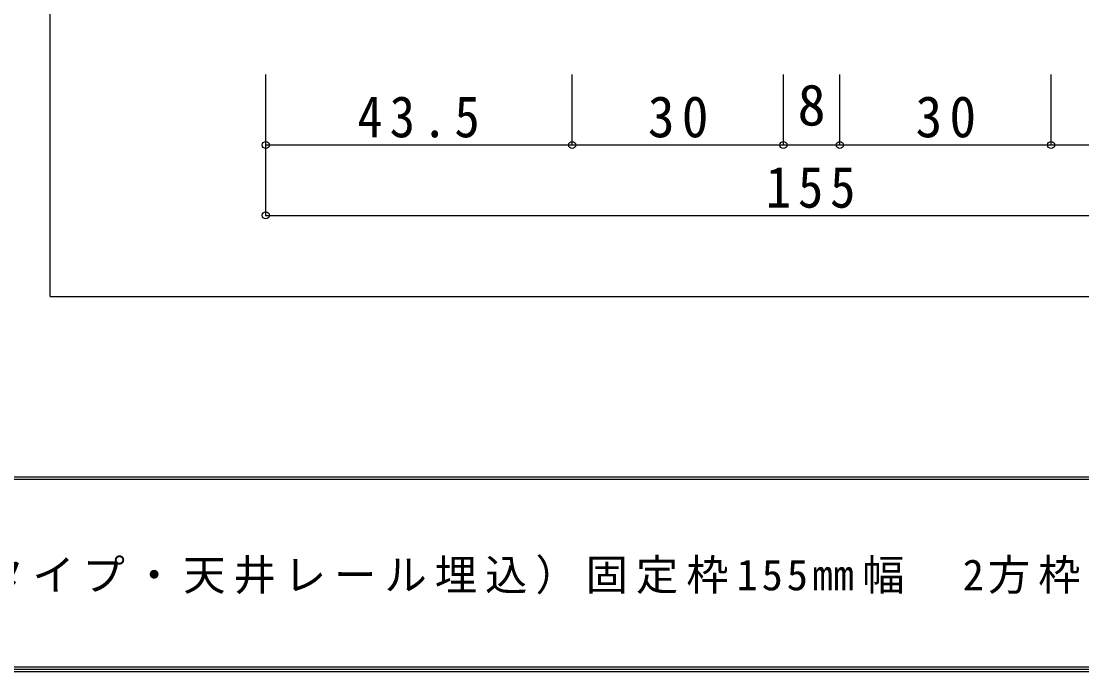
# Model space of a CAD drawing. Units: millimetres on the paper, enlarged 5 times, with parts at other scales. Extents: x -973 to 977, y -718 to 696.
# Drawn here: x -557.4 to -180.9, y -700.8 to -469.8 of the extents above; entities that cross this region are included whole.
import ezdxf
from ezdxf.enums import TextEntityAlignment as Align

# ---------------------------------------------------------------- set-up
doc = ezdxf.new("R2010")
doc.units = ezdxf.units.MM
doc.header["$LTSCALE"] = 5
doc.header["$PDMODE"] = 32
doc.header["$PDSIZE"] = 2.5
for name, color, linetype in [('0-A_文字', 7, 'Continuous'), ('0-B_寸法', 7, 'Continuous'), ('1-A_文字', 7, 'Continuous'), ('F-1_枠', 6, 'Continuous'), ('F-A_文字', 7, 'Continuous')]:
    doc.layers.add(name, color=color, linetype=linetype)
doc.styles.add('ＭＳ ゴシック', font='')
doc.styles.get('ＭＳ ゴシック').set_extended_font_data('MS Gothic')

msp = doc.modelspace()

# ---------------------------------------------------------------- linework, layer by layer
at = {"layer": '0-A_文字', "color": 3}
msp.add_line((-547.048, -567.5), (-547.048, -96.475), dxfattribs=at)
at = {"layer": '0-B_寸法', "color": 3}
for q in [(-547.048, -96.475), (-6.56, -567.5)]:
    msp.add_line((-547.048, -567.5), q, dxfattribs=at)
at = {"layer": '1-A_文字', "color": 4}
for p, q in [((-470.554, -513.731), (-470.554, -488.731)), ((-361.804, -513.731), (-361.804, -488.731)), ((-286.804, -513.731), (-286.804, -488.731)), ((-266.804, -513.731), (-266.804, -488.731)), ((-191.804, -513.731), (-191.804, -488.731)), ((-470.554, -513.731), (-361.804, -513.731)), ((-470.554, -538.731), (-470.554, -513.731)), ((-361.804, -513.731), (-286.804, -513.731)), ((-286.804, -513.731), (-266.804, -513.731)), ((-266.804, -513.731), (-191.804, -513.731)), ((-191.804, -513.731), (-83.054, -513.731)), ((-470.554, -538.731), (-83.054, -538.731))]:
    msp.add_line(p, q, dxfattribs=at)
at = {"layer": '1-A_文字'}
for p in [(-470.554, -513.731), (-361.804, -513.731), (-286.804, -513.731), (-266.804, -513.731), (-191.804, -513.731), (-470.554, -538.731)]:
    msp.add_point(p, dxfattribs=at)
at = {"layer": 'F-1_枠'}
for p, q in [((976.653, -631.667), (-973.347, -631.667)), ((976.653, -632.5), (-973.347, -632.5)), ((976.653, -699.167), (-973.347, -699.167)), ((976.653, -700), (-973.347, -700)), ((976.653, -700.833), (-973.347, -700.833))]:
    msp.add_line(p, q, dxfattribs=at)

# ---------------------------------------------------------------- texts
at = {"layer": '1-A_文字', "style": 'ＭＳ ゴシック'}
msp.add_text('8', height=14.66, dxfattribs=at).set_placement((-281.804, -511.231), align=Align.BOTTOM_LEFT)
at = {"layer": '1-A_文字', "char_height": 14.66, "attachment_point": 7, "style": 'ＭＳ ゴシック'}
for s, insert in [('\\T1.28;\\W0.9;43.5', (-438.054, -511.231)), ('\\T1.27;\\W0.95;30', (-334.929, -511.231)), ('\\T1.27;\\W0.95;30', (-239.929, -511.231)), ('\\T1.27;\\W0.9;155', (-293.054, -536.231))]:
    msp.add_mtext(s, dxfattribs=dict(at, insert=insert))
at = {"layer": 'F-A_文字', "insert": (-847.938, -673.333), "char_height": 11, "attachment_point": 7, "style": 'ＭＳ ゴシック'}
msp.add_mtext('\\T1.19;ドレタス\u3000H24引き違い戸（上吊りタイプ・天井レール埋込）固定枠155㎜幅\u30002方枠', dxfattribs=at)

doc.saveas('drawing.dxf')
